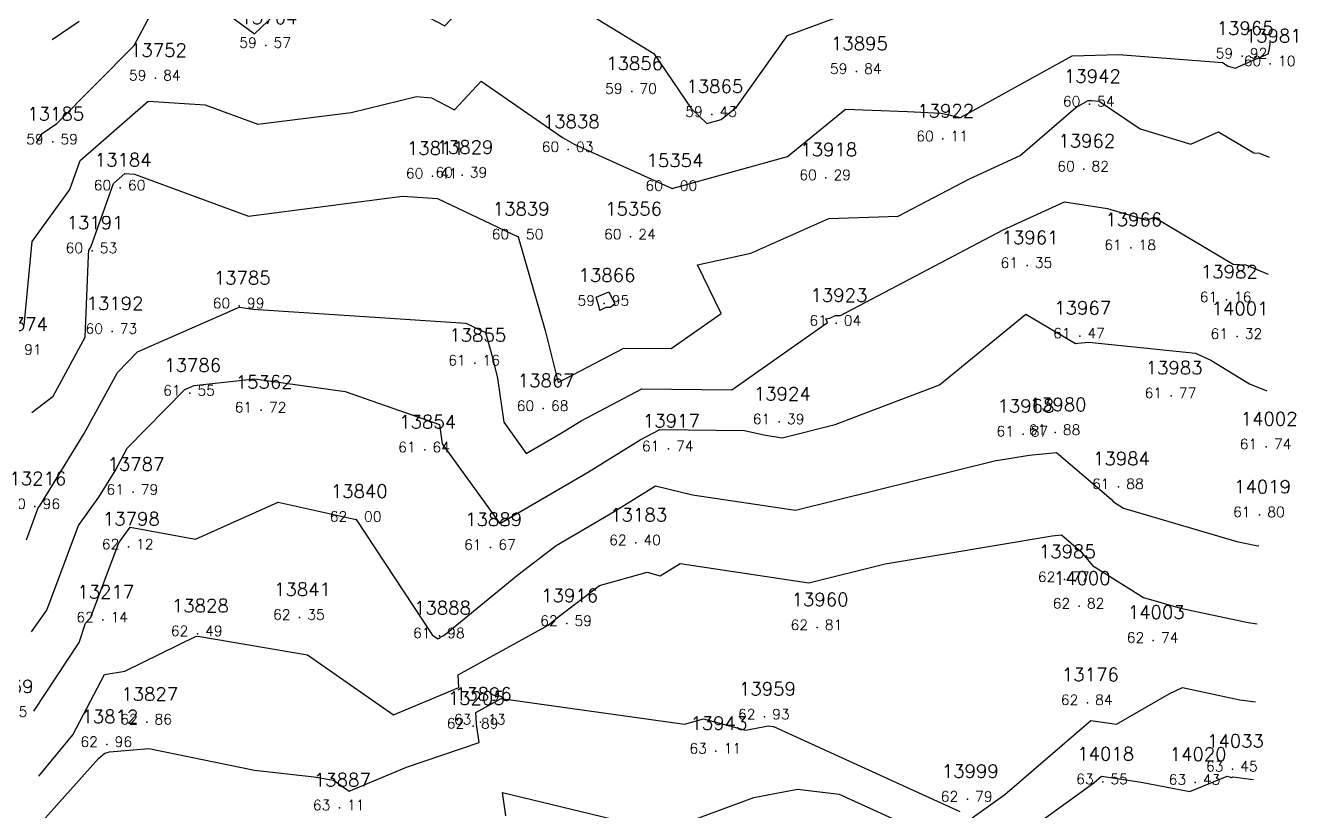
# Model space of a CAD drawing. Header units: millimetres. Extents: x 1412565 to 1412813, y 4931476 to 4931699.
# Drawn here: x 1412788.34 to 1412813.22, y 4931583.57 to 4931598.96 of the extents above; entities that cross this region are included whole.
import ezdxf
from ezdxf.enums import TextEntityAlignment as Align

# ---------------------------------------------------------------- set-up
doc = ezdxf.new("R2010")
doc.units = ezdxf.units.MM
for name, color, linetype in [('CIVIL', 50, 'Continuous'), ('CIVIL-DRAW', 80, 'Continuous'), ('CIVIL-NONAME', 130, 'Continuous'), ('CIVIL-TEXT', 240, 'Continuous'), ('CIVIL-Z', 50, 'Continuous'), ('Tcontours0', 7, 'Continuous'), ('Tcontours1', 7, 'Continuous'), ('Tcontours2', 7, 'Continuous')]:
    doc.layers.add(name, color=color, linetype=linetype)
doc.styles.add('CIVILCADMAIN', font='TXT.SHX')
doc.styles.get("Standard").update_dxf_attribs({"font": 'arial.ttf'})

# ---------------------------------------------------------------- blocks, each defined once
blk = doc.blocks.new('CIVIL-ZZ')
at = {"layer": 'CIVIL-DRAW'}
blk.add_point((0, 0), dxfattribs=at)
at = {"layer": 'CIVIL-NONAME'}
blk.add_attdef('NAME', text='', height=1.8, dxfattribs=at).set_placement((0, 2.1), align=Align.CENTER)
at = {"layer": 'CIVIL-TEXT', "flags": 8}
blk.add_attdef('TEXT', text='', height=2, dxfattribs=at).set_placement((0.2, -3.3), align=Align.CENTER)
at = {"layer": 'CIVIL-Z'}
blk.add_attdef('Z1', text='', height=1.6, dxfattribs=at).set_placement((-0.75, -0.225), align=Align.RIGHT)
blk.add_attdef('Z2', (0.75, -0.225), '', height=1.6, dxfattribs=at)

msp = doc.modelspace()

# ---------------------------------------------------------------- linework, layer by layer
at = {"layer": 'Tcontours0', "elevation": 60}
for points in [[(1412788.319, 4931593.089), (1412788.474, 4931594.728), (1412789.216, 4931595.751), (1412789.416, 4931596.315), (1412790.745, 4931597.477), (1412791.86, 4931597.405), (1412792.893, 4931597.026), (1412794.719, 4931597.26), (1412795.999, 4931597.572), (1412796.292, 4931597.544), (1412796.742, 4931597.31), (1412797.264, 4931597.868), (1412798.858, 4931596.768), (1412799.083, 4931596.634), (1412801, 4931595.77), (1412803.258, 4931596.398), (1412804.397, 4931597.32), (1412805.611, 4931597.278), (1412806.267, 4931597.243), (1412806.646, 4931597.162), (1412808.833, 4931598.37), (1412809.737, 4931598.393), (1412811.774, 4931598.239), (1412811.884, 4931598.164), (1412812.022, 4931598.122), (1412812.404, 4931598.293), (1412812.669, 4931598.406), (1412812.687, 4931598.469), (1412812.706, 4931598.594), (1412812.709, 4931598.632)], [(1412799.517, 4931593.638), (1412799.76, 4931593.744), (1412799.878, 4931593.502), (1412799.789, 4931593.439), (1412799.705, 4931593.44), (1412799.588, 4931593.379), (1412799.565, 4931593.472), (1412799.517, 4931593.638)]]:
    msp.add_lwpolyline(points, dxfattribs=at)
at = {"layer": 'Tcontours1'}
for points, elevation in [([(1412788.866, 4931598.684), (1412789.397, 4931599.047)], 59), ([(1412788.363, 4931588.889), (1412788.575, 4931589.465), (1412788.593, 4931589.513), (1412788.623, 4931589.553), (1412789.492, 4931590.971), (1412790.144, 4931592.168), (1412790.54, 4931592.572), (1412792.513, 4931593.439), (1412792.536, 4931593.442), (1412792.801, 4931593.404), (1412796.963, 4931593.131), (1412797.346, 4931592.949), (1412797.475, 4931592.505), (1412797.587, 4931592.053), (1412797.707, 4931591.19), (1412798.147, 4931590.581), (1412798.817, 4931590.971), (1412799.22, 4931591.222), (1412800.409, 4931591.848), (1412802.171, 4931591.828), (1412804.043, 4931593.144), (1412804.009, 4931593.215), (1412804.087, 4931593.232), (1412804.199, 4931593.282), (1412804.3, 4931593.285), (1412807.484, 4931594.96), (1412808.683, 4931595.508), (1412809.52, 4931595.38), (1412810.291, 4931595.146), (1412810.435, 4931595.21), (1412811.98, 4931594.287), (1412812.23, 4931594.271), (1412812.666, 4931594.094)], 61), ([(1412788.51, 4931585.535), (1412789.393, 4931586.881), (1412789.519, 4931587.26), (1412789.621, 4931587.362), (1412789.702, 4931587.583), (1412790.171, 4931588.832), (1412790.393, 4931589.139), (1412791.673, 4931588.901), (1412793.293, 4931589.626), (1412794.82, 4931589.29), (1412796.302, 4931587.029), (1412796.415, 4931586.95), (1412796.465, 4931586.971), (1412796.464, 4931586.981), (1412796.532, 4931587.018), (1412797.984, 4931588.206), (1412798.734, 4931588.781), (1412799.869, 4931589.442), (1412800.678, 4931589.945), (1412801.403, 4931589.769), (1412803.418, 4931589.469), (1412807.313, 4931590.436), (1412807.987, 4931590.548), (1412808.524, 4931590.602), (1412809.597, 4931589.685), (1412809.642, 4931589.631), (1412809.835, 4931589.51), (1412812.057, 4931588.857), (1412812.436, 4931588.776), (1412812.486, 4931588.77)], 62), ([(1412806.872, 4931583.442), (1412807.512, 4931583.904), (1412809.198, 4931585.351), (1412809.702, 4931585.277), (1412810.729, 4931585.872), (1412810.988, 4931585.997), (1412812.115, 4931585.758), (1412812.417, 4931585.72)], 63), ([(1412788.404, 4931583.075), (1412789.772, 4931584.609), (1412789.897, 4931584.714), (1412789.987, 4931584.735), (1412790.757, 4931584.801), (1412792.831, 4931584.379), (1412793.997, 4931584.245), (1412794.377, 4931584.18), (1412794.681, 4931583.968), (1412795.8, 4931584.44), (1412797.225, 4931584.923), (1412797.174, 4931585.277), (1412797.16, 4931585.511), (1412797.657, 4931585.785), (1412801.242, 4931585.279), (1412801.617, 4931585.382), (1412802.441, 4931585.159), (1412802.889, 4931585.247), (1412802.989, 4931585.235), (1412806.635, 4931583.567)], 63)]:
    msp.add_lwpolyline(points, dxfattribs=dict(at, elevation=elevation))
at = {"layer": 'Tcontours2'}
for points, elevation in [([(1412788.561, 4931596.663), (1412788.671, 4931596.844), (1412788.959, 4931597.041), (1412790.473, 4931598.572), (1412790.949, 4931599.473)], 59.5), ([(1412791.931, 4931599.466), (1412792.827, 4931598.8), (1412793.615, 4931599.555)], 59.5), ([(1412796.075, 4931599.2), (1412796.553, 4931598.951), (1412797.009, 4931599.438)], 59.5), ([(1412798.969, 4931599.436), (1412800.645, 4931598.413), (1412801.373, 4931597.337), (1412801.684, 4931597.042), (1412801.962, 4931597.119), (1412802.263, 4931597.363), (1412803.257, 4931598.767), (1412804.625, 4931599.269)], 59.5), ([(1412788.469, 4931591.383), (1412788.886, 4931591.7), (1412789.515, 4931592.855), (1412789.578, 4931594.454), (1412789.583, 4931594.56), (1412789.625, 4931594.618), (1412790.069, 4931595.869), (1412790.291, 4931596.063), (1412790.477, 4931596.051), (1412792.709, 4931595.23), (1412795.723, 4931595.616), (1412796.41, 4931595.571), (1412797.99, 4931594.82), (1412798.52, 4931592.988), (1412798.773, 4931591.968), (1412800.057, 4931592.644), (1412800.98, 4931592.634), (1412801.961, 4931593.323), (1412801.496, 4931594.271), (1412802.543, 4931594.501), (1412804.066, 4931595.182), (1412805.424, 4931595.226), (1412806.819, 4931595.96), (1412807.816, 4931596.416), (1412808.903, 4931597.357), (1412809.145, 4931597.49), (1412809.212, 4931597.492), (1412809.363, 4931597.481), (1412810.162, 4931596.936), (1412811.157, 4931596.634), (1412811.699, 4931596.877), (1412812.385, 4931596.467), (1412812.497, 4931596.459), (1412812.69, 4931596.381)], 60.5), ([(1412788.465, 4931587.087), (1412788.766, 4931587.513), (1412789.139, 4931588.524), (1412789.382, 4931589.172), (1412789.779, 4931589.722), (1412790.098, 4931590.243), (1412790.338, 4931590.682), (1412791.467, 4931591.834), (1412791.647, 4931591.913), (1412792.83, 4931592.045), (1412794.602, 4931591.791), (1412796.446, 4931591.146), (1412796.498, 4931590.768), (1412797.627, 4931589.207), (1412799.343, 4931590.206), (1412800.375, 4931590.849), (1412800.761, 4931591.052), (1412802.418, 4931591.033), (1412802.794, 4931590.942), (1412803.157, 4931590.888), (1412804.193, 4931591.145), (1412806.238, 4931591.927), (1412807.927, 4931593.308), (1412808.897, 4931592.736), (1412808.945, 4931592.742), (1412809.159, 4931592.763), (1412811.248, 4931592.542), (1412811.544, 4931592.406), (1412812.304, 4931591.944), (1412812.642, 4931591.808)], 61.5), ([(1412788.605, 4931584.258), (1412789.271, 4931585.072), (1412789.895, 4931586.249), (1412790.29, 4931586.32), (1412791.683, 4931587.003), (1412791.755, 4931586.995), (1412793.864, 4931586.634), (1412795.548, 4931585.459), (1412796.827, 4931585.999), (1412796.812, 4931586.246), (1412798.573, 4931587.215), (1412798.794, 4931587.396), (1412799.579, 4931587.998), (1412800.511, 4931588.255), (1412800.765, 4931588.187), (1412801.156, 4931588.425), (1412803.678, 4931588.05), (1412805.169, 4931588.42), (1412808.437, 4931588.965), (1412808.625, 4931588.984), (1412809.002, 4931588.662), (1412809.232, 4931588.387), (1412810.23, 4931587.76), (1412810.951, 4931587.548), (1412812.275, 4931587.267), (1412812.452, 4931587.245)], 62.5), ([(1412807.09, 4931582.565), (1412809.256, 4931584.128), (1412809.409, 4931584.259), (1412810.184, 4931584.146), (1412811.135, 4931583.962), (1412811.867, 4931584.261), (1412811.949, 4931584.235), (1412811.971, 4931584.247), (1412812.382, 4931584.196)], 63.5), ([(1412800.977, 4931583.246), (1412802.599, 4931583.842), (1412803.457, 4931584.008), (1412804.271, 4931583.911), (1412806.289, 4931582.988)], 63.5), ([(1412797.747, 4931583.484), (1412797.681, 4931583.942), (1412800.005, 4931583.383)], 63.5)]:
    msp.add_lwpolyline(points, dxfattribs=dict(at, elevation=elevation))

# ---------------------------------------------------------------- block references
at = {"layer": 'CIVIL'}
ref = msp.add_blockref('CIVIL-ZZ', (1412793.05, 4931598.57, 59.57), dxfattribs=dict(at, xscale=0.2, yscale=0.2))
ref.add_attrib('Z2', '57', (1412793.2, 4931598.525), dxfattribs={"layer": 'CIVIL-Z', "height": 0.2, "style": 'CIVILCADMAIN'})
ref.add_attrib('Z1', '59', (1412792.53, 4931598.525), dxfattribs={"layer": 'CIVIL-Z', "height": 0.2, "style": 'CIVILCADMAIN'})
ref.add_attrib('NAME', '13764', (1412792.55, 4931598.99), dxfattribs={"layer": 'CIVIL-NONAME', "height": 0.26, "style": 'CIVILCADMAIN'})
ref = msp.add_blockref('CIVIL-ZZ', (1412812.16, 4931598.36, 59.92), dxfattribs=dict(at, xscale=0.2, yscale=0.2))
ref.add_attrib('Z2', '92', (1412812.31, 4931598.315), dxfattribs={"layer": 'CIVIL-Z', "height": 0.2, "style": 'CIVILCADMAIN'})
ref.add_attrib('Z1', '59', (1412811.64, 4931598.315), dxfattribs={"layer": 'CIVIL-Z', "height": 0.2, "style": 'CIVILCADMAIN'})
ref.add_attrib('NAME', '13965', (1412811.66, 4931598.78), dxfattribs={"layer": 'CIVIL-NONAME', "height": 0.26, "style": 'CIVILCADMAIN'})
ref = msp.add_blockref('CIVIL-ZZ', (1412812.71, 4931598.21, 60.1), dxfattribs=dict(at, xscale=0.2, yscale=0.2))
ref.add_attrib('Z2', '10', (1412812.86, 4931598.165), dxfattribs={"layer": 'CIVIL-Z', "height": 0.2, "style": 'CIVILCADMAIN'})
ref.add_attrib('Z1', '60', (1412812.19, 4931598.165), dxfattribs={"layer": 'CIVIL-Z', "height": 0.2, "style": 'CIVILCADMAIN'})
ref.add_attrib('NAME', '13981', (1412812.21, 4931598.63), dxfattribs={"layer": 'CIVIL-NONAME', "height": 0.26, "style": 'CIVILCADMAIN'})
ref = msp.add_blockref('CIVIL-ZZ', (1412804.61, 4931598.06, 59.84), dxfattribs=dict(at, xscale=0.2, yscale=0.2))
ref.add_attrib('Z2', '84', (1412804.76, 4931598.015), dxfattribs={"layer": 'CIVIL-Z', "height": 0.2, "style": 'CIVILCADMAIN'})
ref.add_attrib('Z1', '59', (1412804.09, 4931598.015), dxfattribs={"layer": 'CIVIL-Z', "height": 0.2, "style": 'CIVILCADMAIN'})
ref.add_attrib('NAME', '13895', (1412804.11, 4931598.48), dxfattribs={"layer": 'CIVIL-NONAME', "height": 0.26, "style": 'CIVILCADMAIN'})
ref = msp.add_blockref('CIVIL-ZZ', (1412790.89, 4931597.93, 59.84), dxfattribs=dict(at, xscale=0.2, yscale=0.2))
ref.add_attrib('Z2', '84', (1412791.04, 4931597.885), dxfattribs={"layer": 'CIVIL-Z', "height": 0.2, "style": 'CIVILCADMAIN'})
ref.add_attrib('Z1', '59', (1412790.37, 4931597.885), dxfattribs={"layer": 'CIVIL-Z', "height": 0.2, "style": 'CIVILCADMAIN'})
ref.add_attrib('NAME', '13752', (1412790.39, 4931598.35), dxfattribs={"layer": 'CIVIL-NONAME', "height": 0.26, "style": 'CIVILCADMAIN'})
ref = msp.add_blockref('CIVIL-ZZ', (1412800.21, 4931597.67, 59.7), dxfattribs=dict(at, xscale=0.2, yscale=0.2))
ref.add_attrib('Z2', '70', (1412800.36, 4931597.625), dxfattribs={"layer": 'CIVIL-Z', "height": 0.2, "style": 'CIVILCADMAIN'})
ref.add_attrib('Z1', '59', (1412799.69, 4931597.625), dxfattribs={"layer": 'CIVIL-Z', "height": 0.2, "style": 'CIVILCADMAIN'})
ref.add_attrib('NAME', '13856', (1412799.71, 4931598.09), dxfattribs={"layer": 'CIVIL-NONAME', "height": 0.26, "style": 'CIVILCADMAIN'})
ref = msp.add_blockref('CIVIL-ZZ', (1412801.78, 4931597.22, 59.43), dxfattribs=dict(at, xscale=0.2, yscale=0.2))
ref.add_attrib('Z2', '43', (1412801.93, 4931597.175), dxfattribs={"layer": 'CIVIL-Z', "height": 0.2, "style": 'CIVILCADMAIN'})
ref.add_attrib('Z1', '59', (1412801.26, 4931597.175), dxfattribs={"layer": 'CIVIL-Z', "height": 0.2, "style": 'CIVILCADMAIN'})
ref.add_attrib('NAME', '13865', (1412801.28, 4931597.64), dxfattribs={"layer": 'CIVIL-NONAME', "height": 0.26, "style": 'CIVILCADMAIN'})
ref = msp.add_blockref('CIVIL-ZZ', (1412809.17, 4931597.42, 60.54), dxfattribs=dict(at, xscale=0.2, yscale=0.2))
ref.add_attrib('Z2', '54', (1412809.32, 4931597.375), dxfattribs={"layer": 'CIVIL-Z', "height": 0.2, "style": 'CIVILCADMAIN'})
ref.add_attrib('Z1', '60', (1412808.65, 4931597.375), dxfattribs={"layer": 'CIVIL-Z', "height": 0.2, "style": 'CIVILCADMAIN'})
ref.add_attrib('NAME', '13942', (1412808.67, 4931597.84), dxfattribs={"layer": 'CIVIL-NONAME', "height": 0.26, "style": 'CIVILCADMAIN'})
ref = msp.add_blockref('CIVIL-ZZ', (1412806.3, 4931596.74, 60.11), dxfattribs=dict(at, xscale=0.2, yscale=0.2))
ref.add_attrib('Z2', '11', (1412806.45, 4931596.695), dxfattribs={"layer": 'CIVIL-Z', "height": 0.2, "style": 'CIVILCADMAIN'})
ref.add_attrib('Z1', '60', (1412805.78, 4931596.695), dxfattribs={"layer": 'CIVIL-Z', "height": 0.2, "style": 'CIVILCADMAIN'})
ref.add_attrib('NAME', '13922', (1412805.8, 4931597.16), dxfattribs={"layer": 'CIVIL-NONAME', "height": 0.26, "style": 'CIVILCADMAIN'})
ref = msp.add_blockref('CIVIL-ZZ', (1412788.88, 4931596.68, 59.59), dxfattribs=dict(at, xscale=0.2, yscale=0.2))
ref.add_attrib('Z2', '59', (1412789.03, 4931596.635), dxfattribs={"layer": 'CIVIL-Z', "height": 0.2, "style": 'CIVILCADMAIN'})
ref.add_attrib('Z1', '59', (1412788.36, 4931596.635), dxfattribs={"layer": 'CIVIL-Z', "height": 0.2, "style": 'CIVILCADMAIN'})
ref.add_attrib('NAME', '13185', (1412788.38, 4931597.1), dxfattribs={"layer": 'CIVIL-NONAME', "height": 0.26, "style": 'CIVILCADMAIN'})
ref = msp.add_blockref('CIVIL-ZZ', (1412798.97, 4931596.53, 60.03), dxfattribs=dict(at, xscale=0.2, yscale=0.2))
ref.add_attrib('Z2', '03', (1412799.12, 4931596.485), dxfattribs={"layer": 'CIVIL-Z', "height": 0.2, "style": 'CIVILCADMAIN'})
ref.add_attrib('Z1', '60', (1412798.45, 4931596.485), dxfattribs={"layer": 'CIVIL-Z', "height": 0.2, "style": 'CIVILCADMAIN'})
ref.add_attrib('NAME', '13838', (1412798.47, 4931596.95), dxfattribs={"layer": 'CIVIL-NONAME', "height": 0.26, "style": 'CIVILCADMAIN'})
ref = msp.add_blockref('CIVIL-ZZ', (1412796.31, 4931596.01, 60.41), dxfattribs=dict(at, xscale=0.2, yscale=0.2))
ref.add_attrib('Z2', '41', (1412796.46, 4931595.965), dxfattribs={"layer": 'CIVIL-Z', "height": 0.2, "style": 'CIVILCADMAIN'})
ref.add_attrib('Z1', '60', (1412795.79, 4931595.965), dxfattribs={"layer": 'CIVIL-Z', "height": 0.2, "style": 'CIVILCADMAIN'})
ref.add_attrib('NAME', '13811', (1412795.81, 4931596.43), dxfattribs={"layer": 'CIVIL-NONAME', "height": 0.26, "style": 'CIVILCADMAIN'})
ref = msp.add_blockref('CIVIL-ZZ', (1412796.89, 4931596.03, 60.39), dxfattribs=dict(at, xscale=0.2, yscale=0.2))
ref.add_attrib('Z2', '39', (1412797.04, 4931595.985), dxfattribs={"layer": 'CIVIL-Z', "height": 0.2, "style": 'CIVILCADMAIN'})
ref.add_attrib('Z1', '60', (1412796.37, 4931595.985), dxfattribs={"layer": 'CIVIL-Z', "height": 0.2, "style": 'CIVILCADMAIN'})
ref.add_attrib('NAME', '13829', (1412796.39, 4931596.45), dxfattribs={"layer": 'CIVIL-NONAME', "height": 0.26, "style": 'CIVILCADMAIN'})
ref = msp.add_blockref('CIVIL-ZZ', (1412804.01, 4931595.98, 60.29), dxfattribs=dict(at, xscale=0.2, yscale=0.2))
ref.add_attrib('Z2', '29', (1412804.16, 4931595.935), dxfattribs={"layer": 'CIVIL-Z', "height": 0.2, "style": 'CIVILCADMAIN'})
ref.add_attrib('Z1', '60', (1412803.49, 4931595.935), dxfattribs={"layer": 'CIVIL-Z', "height": 0.2, "style": 'CIVILCADMAIN'})
ref.add_attrib('NAME', '13918', (1412803.51, 4931596.4), dxfattribs={"layer": 'CIVIL-NONAME', "height": 0.26, "style": 'CIVILCADMAIN'})
ref = msp.add_blockref('CIVIL-ZZ', (1412809.06, 4931596.15, 60.82), dxfattribs=dict(at, xscale=0.2, yscale=0.2))
ref.add_attrib('Z2', '82', (1412809.21, 4931596.105), dxfattribs={"layer": 'CIVIL-Z', "height": 0.2, "style": 'CIVILCADMAIN'})
ref.add_attrib('Z1', '60', (1412808.54, 4931596.105), dxfattribs={"layer": 'CIVIL-Z', "height": 0.2, "style": 'CIVILCADMAIN'})
ref.add_attrib('NAME', '13962', (1412808.56, 4931596.57), dxfattribs={"layer": 'CIVIL-NONAME', "height": 0.26, "style": 'CIVILCADMAIN'})
ref = msp.add_blockref('CIVIL-ZZ', (1412790.2, 4931595.78, 60.6), dxfattribs=dict(at, xscale=0.2, yscale=0.2))
ref.add_attrib('Z2', '60', (1412790.35, 4931595.735), dxfattribs={"layer": 'CIVIL-Z', "height": 0.2, "style": 'CIVILCADMAIN'})
ref.add_attrib('Z1', '60', (1412789.68, 4931595.735), dxfattribs={"layer": 'CIVIL-Z', "height": 0.2, "style": 'CIVILCADMAIN'})
ref.add_attrib('NAME', '13184', (1412789.7, 4931596.2), dxfattribs={"layer": 'CIVIL-NONAME', "height": 0.26, "style": 'CIVILCADMAIN'})
ref = msp.add_blockref('CIVIL-ZZ', (1412801, 4931595.77, 60), dxfattribs=dict(at, xscale=0.2, yscale=0.2))
ref.add_attrib('Z2', '00', (1412801.15, 4931595.725), dxfattribs={"layer": 'CIVIL-Z', "height": 0.2, "style": 'CIVILCADMAIN'})
ref.add_attrib('Z1', '60', (1412800.48, 4931595.725), dxfattribs={"layer": 'CIVIL-Z', "height": 0.2, "style": 'CIVILCADMAIN'})
ref.add_attrib('NAME', '15354', (1412800.5, 4931596.19), dxfattribs={"layer": 'CIVIL-NONAME', "height": 0.26, "style": 'CIVILCADMAIN'})
ref = msp.add_blockref('CIVIL-ZZ', (1412797.99, 4931594.82, 60.5), dxfattribs=dict(at, xscale=0.2, yscale=0.2))
ref.add_attrib('Z2', '50', (1412798.14, 4931594.775), dxfattribs={"layer": 'CIVIL-Z', "height": 0.2, "style": 'CIVILCADMAIN'})
ref.add_attrib('Z1', '60', (1412797.47, 4931594.775), dxfattribs={"layer": 'CIVIL-Z', "height": 0.2, "style": 'CIVILCADMAIN'})
ref.add_attrib('NAME', '13839', (1412797.49, 4931595.24), dxfattribs={"layer": 'CIVIL-NONAME', "height": 0.26, "style": 'CIVILCADMAIN'})
ref = msp.add_blockref('CIVIL-ZZ', (1412800.19, 4931594.82, 60.24), dxfattribs=dict(at, xscale=0.2, yscale=0.2))
ref.add_attrib('Z2', '24', (1412800.34, 4931594.775), dxfattribs={"layer": 'CIVIL-Z', "height": 0.2, "style": 'CIVILCADMAIN'})
ref.add_attrib('Z1', '60', (1412799.67, 4931594.775), dxfattribs={"layer": 'CIVIL-Z', "height": 0.2, "style": 'CIVILCADMAIN'})
ref.add_attrib('NAME', '15356', (1412799.69, 4931595.24), dxfattribs={"layer": 'CIVIL-NONAME', "height": 0.26, "style": 'CIVILCADMAIN'})
ref = msp.add_blockref('CIVIL-ZZ', (1412789.65, 4931594.55, 60.53), dxfattribs=dict(at, xscale=0.2, yscale=0.2))
ref.add_attrib('Z2', '53', (1412789.8, 4931594.505), dxfattribs={"layer": 'CIVIL-Z', "height": 0.2, "style": 'CIVILCADMAIN'})
ref.add_attrib('Z1', '60', (1412789.13, 4931594.505), dxfattribs={"layer": 'CIVIL-Z', "height": 0.2, "style": 'CIVILCADMAIN'})
ref.add_attrib('NAME', '13191', (1412789.15, 4931594.97), dxfattribs={"layer": 'CIVIL-NONAME', "height": 0.26, "style": 'CIVILCADMAIN'})
ref = msp.add_blockref('CIVIL-ZZ', (1412809.98, 4931594.61, 61.18), dxfattribs=dict(at, xscale=0.2, yscale=0.2))
ref.add_attrib('Z2', '18', (1412810.13, 4931594.565), dxfattribs={"layer": 'CIVIL-Z', "height": 0.2, "style": 'CIVILCADMAIN'})
ref.add_attrib('Z1', '61', (1412809.46, 4931594.565), dxfattribs={"layer": 'CIVIL-Z', "height": 0.2, "style": 'CIVILCADMAIN'})
ref.add_attrib('NAME', '13966', (1412809.48, 4931595.03), dxfattribs={"layer": 'CIVIL-NONAME', "height": 0.26, "style": 'CIVILCADMAIN'})
ref = msp.add_blockref('CIVIL-ZZ', (1412807.95, 4931594.26, 61.35), dxfattribs=dict(at, xscale=0.2, yscale=0.2))
ref.add_attrib('Z2', '35', (1412808.1, 4931594.215), dxfattribs={"layer": 'CIVIL-Z', "height": 0.2, "style": 'CIVILCADMAIN'})
ref.add_attrib('Z1', '61', (1412807.43, 4931594.215), dxfattribs={"layer": 'CIVIL-Z', "height": 0.2, "style": 'CIVILCADMAIN'})
ref.add_attrib('NAME', '13961', (1412807.45, 4931594.68), dxfattribs={"layer": 'CIVIL-NONAME', "height": 0.26, "style": 'CIVILCADMAIN'})
ref = msp.add_blockref('CIVIL-ZZ', (1412799.67, 4931593.52, 59.95), dxfattribs=dict(at, xscale=0.2, yscale=0.2))
ref.add_attrib('Z2', '95', (1412799.82, 4931593.475), dxfattribs={"layer": 'CIVIL-Z', "height": 0.2, "style": 'CIVILCADMAIN'})
ref.add_attrib('Z1', '59', (1412799.15, 4931593.475), dxfattribs={"layer": 'CIVIL-Z', "height": 0.2, "style": 'CIVILCADMAIN'})
ref.add_attrib('NAME', '13866', (1412799.17, 4931593.94), dxfattribs={"layer": 'CIVIL-NONAME', "height": 0.26, "style": 'CIVILCADMAIN'})
ref = msp.add_blockref('CIVIL-ZZ', (1412811.85, 4931593.59, 61.16), dxfattribs=dict(at, xscale=0.2, yscale=0.2))
ref.add_attrib('Z2', '16', (1412812, 4931593.545), dxfattribs={"layer": 'CIVIL-Z', "height": 0.2, "style": 'CIVILCADMAIN'})
ref.add_attrib('Z1', '61', (1412811.33, 4931593.545), dxfattribs={"layer": 'CIVIL-Z', "height": 0.2, "style": 'CIVILCADMAIN'})
ref.add_attrib('NAME', '13982', (1412811.35, 4931594.01), dxfattribs={"layer": 'CIVIL-NONAME', "height": 0.26, "style": 'CIVILCADMAIN'})
ref = msp.add_blockref('CIVIL-ZZ', (1412792.53, 4931593.47, 60.99), dxfattribs=dict(at, xscale=0.2, yscale=0.2))
ref.add_attrib('Z2', '99', (1412792.68, 4931593.425), dxfattribs={"layer": 'CIVIL-Z', "height": 0.2, "style": 'CIVILCADMAIN'})
ref.add_attrib('Z1', '60', (1412792.01, 4931593.425), dxfattribs={"layer": 'CIVIL-Z', "height": 0.2, "style": 'CIVILCADMAIN'})
ref.add_attrib('NAME', '13785', (1412792.03, 4931593.89), dxfattribs={"layer": 'CIVIL-NONAME', "height": 0.26, "style": 'CIVILCADMAIN'})
ref = msp.add_blockref('CIVIL-ZZ', (1412804.21, 4931593.13, 61.04), dxfattribs=dict(at, xscale=0.2, yscale=0.2))
ref.add_attrib('Z2', '04', (1412804.36, 4931593.085), dxfattribs={"layer": 'CIVIL-Z', "height": 0.2, "style": 'CIVILCADMAIN'})
ref.add_attrib('Z1', '61', (1412803.69, 4931593.085), dxfattribs={"layer": 'CIVIL-Z', "height": 0.2, "style": 'CIVILCADMAIN'})
ref.add_attrib('NAME', '13923', (1412803.71, 4931593.55), dxfattribs={"layer": 'CIVIL-NONAME', "height": 0.26, "style": 'CIVILCADMAIN'})
ref = msp.add_blockref('CIVIL-ZZ', (1412790.04, 4931592.97, 60.73), dxfattribs=dict(at, xscale=0.2, yscale=0.2))
ref.add_attrib('Z2', '73', (1412790.19, 4931592.925), dxfattribs={"layer": 'CIVIL-Z', "height": 0.2, "style": 'CIVILCADMAIN'})
ref.add_attrib('Z1', '60', (1412789.52, 4931592.925), dxfattribs={"layer": 'CIVIL-Z', "height": 0.2, "style": 'CIVILCADMAIN'})
ref.add_attrib('NAME', '13192', (1412789.54, 4931593.39), dxfattribs={"layer": 'CIVIL-NONAME', "height": 0.26, "style": 'CIVILCADMAIN'})
ref = msp.add_blockref('CIVIL-ZZ', (1412808.98, 4931592.88, 61.47), dxfattribs=dict(at, xscale=0.2, yscale=0.2))
ref.add_attrib('Z2', '47', (1412809.13, 4931592.835), dxfattribs={"layer": 'CIVIL-Z', "height": 0.2, "style": 'CIVILCADMAIN'})
ref.add_attrib('Z1', '61', (1412808.46, 4931592.835), dxfattribs={"layer": 'CIVIL-Z', "height": 0.2, "style": 'CIVILCADMAIN'})
ref.add_attrib('NAME', '13967', (1412808.48, 4931593.3), dxfattribs={"layer": 'CIVIL-NONAME', "height": 0.26, "style": 'CIVILCADMAIN'})
ref = msp.add_blockref('CIVIL-ZZ', (1412812.06, 4931592.87, 61.32), dxfattribs=dict(at, xscale=0.2, yscale=0.2))
ref.add_attrib('Z2', '32', (1412812.21, 4931592.825), dxfattribs={"layer": 'CIVIL-Z', "height": 0.2, "style": 'CIVILCADMAIN'})
ref.add_attrib('Z1', '61', (1412811.54, 4931592.825), dxfattribs={"layer": 'CIVIL-Z', "height": 0.2, "style": 'CIVILCADMAIN'})
ref.add_attrib('NAME', '14001', (1412811.56, 4931593.29), dxfattribs={"layer": 'CIVIL-NONAME', "height": 0.26, "style": 'CIVILCADMAIN'})
ref = msp.add_blockref('CIVIL-ZZ', (1412788.17, 4931592.56, 59.91), dxfattribs=dict(at, xscale=0.2, yscale=0.2))
ref.add_attrib('Z2', '91', (1412788.32, 4931592.515), dxfattribs={"layer": 'CIVIL-Z', "height": 0.2, "style": 'CIVILCADMAIN'})
ref.add_attrib('Z1', '59', (1412787.65, 4931592.515), dxfattribs={"layer": 'CIVIL-Z', "height": 0.2, "style": 'CIVILCADMAIN'})
ref.add_attrib('NAME', '15374', (1412787.67, 4931592.98), dxfattribs={"layer": 'CIVIL-NONAME', "height": 0.26, "style": 'CIVILCADMAIN'})
ref = msp.add_blockref('CIVIL-ZZ', (1412797.14, 4931592.35, 61.16), dxfattribs=dict(at, xscale=0.2, yscale=0.2))
ref.add_attrib('Z2', '16', (1412797.29, 4931592.305), dxfattribs={"layer": 'CIVIL-Z', "height": 0.2, "style": 'CIVILCADMAIN'})
ref.add_attrib('Z1', '61', (1412796.62, 4931592.305), dxfattribs={"layer": 'CIVIL-Z', "height": 0.2, "style": 'CIVILCADMAIN'})
ref.add_attrib('NAME', '13855', (1412796.64, 4931592.77), dxfattribs={"layer": 'CIVIL-NONAME', "height": 0.26, "style": 'CIVILCADMAIN'})
ref = msp.add_blockref('CIVIL-ZZ', (1412791.56, 4931591.76, 61.55), dxfattribs=dict(at, xscale=0.2, yscale=0.2))
ref.add_attrib('Z2', '55', (1412791.71, 4931591.715), dxfattribs={"layer": 'CIVIL-Z', "height": 0.2, "style": 'CIVILCADMAIN'})
ref.add_attrib('Z1', '61', (1412791.04, 4931591.715), dxfattribs={"layer": 'CIVIL-Z', "height": 0.2, "style": 'CIVILCADMAIN'})
ref.add_attrib('NAME', '13786', (1412791.06, 4931592.18), dxfattribs={"layer": 'CIVIL-NONAME', "height": 0.26, "style": 'CIVILCADMAIN'})
ref = msp.add_blockref('CIVIL-ZZ', (1412810.77, 4931591.71, 61.77), dxfattribs=dict(at, xscale=0.2, yscale=0.2))
ref.add_attrib('Z2', '77', (1412810.92, 4931591.665), dxfattribs={"layer": 'CIVIL-Z', "height": 0.2, "style": 'CIVILCADMAIN'})
ref.add_attrib('Z1', '61', (1412810.25, 4931591.665), dxfattribs={"layer": 'CIVIL-Z', "height": 0.2, "style": 'CIVILCADMAIN'})
ref.add_attrib('NAME', '13983', (1412810.27, 4931592.13), dxfattribs={"layer": 'CIVIL-NONAME', "height": 0.26, "style": 'CIVILCADMAIN'})
ref = msp.add_blockref('CIVIL-ZZ', (1412792.96, 4931591.43, 61.72), dxfattribs=dict(at, xscale=0.2, yscale=0.2))
ref.add_attrib('Z2', '72', (1412793.11, 4931591.385), dxfattribs={"layer": 'CIVIL-Z', "height": 0.2, "style": 'CIVILCADMAIN'})
ref.add_attrib('Z1', '61', (1412792.44, 4931591.385), dxfattribs={"layer": 'CIVIL-Z', "height": 0.2, "style": 'CIVILCADMAIN'})
ref.add_attrib('NAME', '15362', (1412792.46, 4931591.85), dxfattribs={"layer": 'CIVIL-NONAME', "height": 0.26, "style": 'CIVILCADMAIN'})
ref = msp.add_blockref('CIVIL-ZZ', (1412798.48, 4931591.46, 60.68), dxfattribs=dict(at, xscale=0.2, yscale=0.2))
ref.add_attrib('Z2', '68', (1412798.63, 4931591.415), dxfattribs={"layer": 'CIVIL-Z', "height": 0.2, "style": 'CIVILCADMAIN'})
ref.add_attrib('Z1', '60', (1412797.96, 4931591.415), dxfattribs={"layer": 'CIVIL-Z', "height": 0.2, "style": 'CIVILCADMAIN'})
ref.add_attrib('NAME', '13867', (1412797.98, 4931591.88), dxfattribs={"layer": 'CIVIL-NONAME', "height": 0.26, "style": 'CIVILCADMAIN'})
ref = msp.add_blockref('CIVIL-ZZ', (1412803.1, 4931591.2, 61.39), dxfattribs=dict(at, xscale=0.2, yscale=0.2))
ref.add_attrib('Z2', '39', (1412803.25, 4931591.155), dxfattribs={"layer": 'CIVIL-Z', "height": 0.2, "style": 'CIVILCADMAIN'})
ref.add_attrib('Z1', '61', (1412802.58, 4931591.155), dxfattribs={"layer": 'CIVIL-Z', "height": 0.2, "style": 'CIVILCADMAIN'})
ref.add_attrib('NAME', '13924', (1412802.6, 4931591.62), dxfattribs={"layer": 'CIVIL-NONAME', "height": 0.26, "style": 'CIVILCADMAIN'})
ref = msp.add_blockref('CIVIL-ZZ', (1412808.5, 4931590.99, 61.88), dxfattribs=dict(at, xscale=0.2, yscale=0.2))
ref.add_attrib('Z2', '88', (1412808.65, 4931590.945), dxfattribs={"layer": 'CIVIL-Z', "height": 0.2, "style": 'CIVILCADMAIN'})
ref.add_attrib('Z1', '61', (1412807.98, 4931590.945), dxfattribs={"layer": 'CIVIL-Z', "height": 0.2, "style": 'CIVILCADMAIN'})
ref.add_attrib('NAME', '13980', (1412808, 4931591.41), dxfattribs={"layer": 'CIVIL-NONAME', "height": 0.26, "style": 'CIVILCADMAIN'})
ref = msp.add_blockref('CIVIL-ZZ', (1412807.87, 4931590.96, 61.87), dxfattribs=dict(at, xscale=0.2, yscale=0.2))
ref.add_attrib('Z2', '87', (1412808.02, 4931590.915), dxfattribs={"layer": 'CIVIL-Z', "height": 0.2, "style": 'CIVILCADMAIN'})
ref.add_attrib('Z1', '61', (1412807.35, 4931590.915), dxfattribs={"layer": 'CIVIL-Z', "height": 0.2, "style": 'CIVILCADMAIN'})
ref.add_attrib('NAME', '13968', (1412807.37, 4931591.38), dxfattribs={"layer": 'CIVIL-NONAME', "height": 0.26, "style": 'CIVILCADMAIN'})
ref = msp.add_blockref('CIVIL-ZZ', (1412796.16, 4931590.65, 61.64), dxfattribs=dict(at, xscale=0.2, yscale=0.2))
ref.add_attrib('Z2', '64', (1412796.31, 4931590.605), dxfattribs={"layer": 'CIVIL-Z', "height": 0.2, "style": 'CIVILCADMAIN'})
ref.add_attrib('Z1', '61', (1412795.64, 4931590.605), dxfattribs={"layer": 'CIVIL-Z', "height": 0.2, "style": 'CIVILCADMAIN'})
ref.add_attrib('NAME', '13854', (1412795.66, 4931591.07), dxfattribs={"layer": 'CIVIL-NONAME', "height": 0.26, "style": 'CIVILCADMAIN'})
ref = msp.add_blockref('CIVIL-ZZ', (1412800.93, 4931590.67, 61.74), dxfattribs=dict(at, xscale=0.2, yscale=0.2))
ref.add_attrib('Z2', '74', (1412801.08, 4931590.625), dxfattribs={"layer": 'CIVIL-Z', "height": 0.2, "style": 'CIVILCADMAIN'})
ref.add_attrib('Z1', '61', (1412800.41, 4931590.625), dxfattribs={"layer": 'CIVIL-Z', "height": 0.2, "style": 'CIVILCADMAIN'})
ref.add_attrib('NAME', '13917', (1412800.43, 4931591.09), dxfattribs={"layer": 'CIVIL-NONAME', "height": 0.26, "style": 'CIVILCADMAIN'})
ref = msp.add_blockref('CIVIL-ZZ', (1412812.63, 4931590.71, 61.74), dxfattribs=dict(at, xscale=0.2, yscale=0.2))
ref.add_attrib('Z2', '74', (1412812.78, 4931590.665), dxfattribs={"layer": 'CIVIL-Z', "height": 0.2, "style": 'CIVILCADMAIN'})
ref.add_attrib('Z1', '61', (1412812.11, 4931590.665), dxfattribs={"layer": 'CIVIL-Z', "height": 0.2, "style": 'CIVILCADMAIN'})
ref.add_attrib('NAME', '14002', (1412812.13, 4931591.13), dxfattribs={"layer": 'CIVIL-NONAME', "height": 0.26, "style": 'CIVILCADMAIN'})
ref = msp.add_blockref('CIVIL-ZZ', (1412790.45, 4931589.82, 61.79), dxfattribs=dict(at, xscale=0.2, yscale=0.2))
ref.add_attrib('Z2', '79', (1412790.6, 4931589.775), dxfattribs={"layer": 'CIVIL-Z', "height": 0.2, "style": 'CIVILCADMAIN'})
ref.add_attrib('Z1', '61', (1412789.93, 4931589.775), dxfattribs={"layer": 'CIVIL-Z', "height": 0.2, "style": 'CIVILCADMAIN'})
ref.add_attrib('NAME', '13787', (1412789.95, 4931590.24), dxfattribs={"layer": 'CIVIL-NONAME', "height": 0.26, "style": 'CIVILCADMAIN'})
ref = msp.add_blockref('CIVIL-ZZ', (1412809.74, 4931589.93, 61.88), dxfattribs=dict(at, xscale=0.2, yscale=0.2))
ref.add_attrib('Z2', '88', (1412809.89, 4931589.885), dxfattribs={"layer": 'CIVIL-Z', "height": 0.2, "style": 'CIVILCADMAIN'})
ref.add_attrib('Z1', '61', (1412809.22, 4931589.885), dxfattribs={"layer": 'CIVIL-Z', "height": 0.2, "style": 'CIVILCADMAIN'})
ref.add_attrib('NAME', '13984', (1412809.24, 4931590.35), dxfattribs={"layer": 'CIVIL-NONAME', "height": 0.26, "style": 'CIVILCADMAIN'})
ref = msp.add_blockref('CIVIL-ZZ', (1412788.53, 4931589.54, 60.96), dxfattribs=dict(at, xscale=0.2, yscale=0.2))
ref.add_attrib('Z2', '96', (1412788.68, 4931589.495), dxfattribs={"layer": 'CIVIL-Z', "height": 0.2, "style": 'CIVILCADMAIN'})
ref.add_attrib('Z1', '60', (1412788.01, 4931589.495), dxfattribs={"layer": 'CIVIL-Z', "height": 0.2, "style": 'CIVILCADMAIN'})
ref.add_attrib('NAME', '13216', (1412788.03, 4931589.96), dxfattribs={"layer": 'CIVIL-NONAME', "height": 0.26, "style": 'CIVILCADMAIN'})
ref = msp.add_blockref('CIVIL-ZZ', (1412794.82, 4931589.29, 62), dxfattribs=dict(at, xscale=0.2, yscale=0.2))
ref.add_attrib('Z2', '00', (1412794.97, 4931589.245), dxfattribs={"layer": 'CIVIL-Z', "height": 0.2, "style": 'CIVILCADMAIN'})
ref.add_attrib('Z1', '62', (1412794.3, 4931589.245), dxfattribs={"layer": 'CIVIL-Z', "height": 0.2, "style": 'CIVILCADMAIN'})
ref.add_attrib('NAME', '13840', (1412794.32, 4931589.71), dxfattribs={"layer": 'CIVIL-NONAME', "height": 0.26, "style": 'CIVILCADMAIN'})
ref = msp.add_blockref('CIVIL-ZZ', (1412812.5, 4931589.38, 61.8), dxfattribs=dict(at, xscale=0.2, yscale=0.2))
ref.add_attrib('Z2', '80', (1412812.65, 4931589.335), dxfattribs={"layer": 'CIVIL-Z', "height": 0.2, "style": 'CIVILCADMAIN'})
ref.add_attrib('Z1', '61', (1412811.98, 4931589.335), dxfattribs={"layer": 'CIVIL-Z', "height": 0.2, "style": 'CIVILCADMAIN'})
ref.add_attrib('NAME', '14019', (1412812, 4931589.8), dxfattribs={"layer": 'CIVIL-NONAME', "height": 0.26, "style": 'CIVILCADMAIN'})
ref = msp.add_blockref('CIVIL-ZZ', (1412790.36, 4931588.75, 62.12), dxfattribs=dict(at, xscale=0.2, yscale=0.2))
ref.add_attrib('Z2', '12', (1412790.51, 4931588.705), dxfattribs={"layer": 'CIVIL-Z', "height": 0.2, "style": 'CIVILCADMAIN'})
ref.add_attrib('Z1', '62', (1412789.84, 4931588.705), dxfattribs={"layer": 'CIVIL-Z', "height": 0.2, "style": 'CIVILCADMAIN'})
ref.add_attrib('NAME', '13798', (1412789.86, 4931589.17), dxfattribs={"layer": 'CIVIL-NONAME', "height": 0.26, "style": 'CIVILCADMAIN'})
ref = msp.add_blockref('CIVIL-ZZ', (1412800.29, 4931588.83, 62.4), dxfattribs=dict(at, xscale=0.2, yscale=0.2))
ref.add_attrib('Z2', '40', (1412800.44, 4931588.785), dxfattribs={"layer": 'CIVIL-Z', "height": 0.2, "style": 'CIVILCADMAIN'})
ref.add_attrib('Z1', '62', (1412799.77, 4931588.785), dxfattribs={"layer": 'CIVIL-Z', "height": 0.2, "style": 'CIVILCADMAIN'})
ref.add_attrib('NAME', '13183', (1412799.79, 4931589.25), dxfattribs={"layer": 'CIVIL-NONAME', "height": 0.26, "style": 'CIVILCADMAIN'})
ref = msp.add_blockref('CIVIL-ZZ', (1412797.45, 4931588.74, 61.67), dxfattribs=dict(at, xscale=0.2, yscale=0.2))
ref.add_attrib('Z2', '67', (1412797.6, 4931588.695), dxfattribs={"layer": 'CIVIL-Z', "height": 0.2, "style": 'CIVILCADMAIN'})
ref.add_attrib('Z1', '61', (1412796.93, 4931588.695), dxfattribs={"layer": 'CIVIL-Z', "height": 0.2, "style": 'CIVILCADMAIN'})
ref.add_attrib('NAME', '13889', (1412796.95, 4931589.16), dxfattribs={"layer": 'CIVIL-NONAME', "height": 0.26, "style": 'CIVILCADMAIN'})
ref = msp.add_blockref('CIVIL-ZZ', (1412808.68, 4931588.11, 62.77), dxfattribs=dict(at, xscale=0.2, yscale=0.2))
ref.add_attrib('Z2', '77', (1412808.83, 4931588.065), dxfattribs={"layer": 'CIVIL-Z', "height": 0.2, "style": 'CIVILCADMAIN'})
ref.add_attrib('Z1', '62', (1412808.16, 4931588.065), dxfattribs={"layer": 'CIVIL-Z', "height": 0.2, "style": 'CIVILCADMAIN'})
ref.add_attrib('NAME', '13985', (1412808.18, 4931588.53), dxfattribs={"layer": 'CIVIL-NONAME', "height": 0.26, "style": 'CIVILCADMAIN'})
ref = msp.add_blockref('CIVIL-ZZ', (1412808.97, 4931587.59, 62.82), dxfattribs=dict(at, xscale=0.2, yscale=0.2))
ref.add_attrib('Z2', '82', (1412809.12, 4931587.545), dxfattribs={"layer": 'CIVIL-Z', "height": 0.2, "style": 'CIVILCADMAIN'})
ref.add_attrib('Z1', '62', (1412808.45, 4931587.545), dxfattribs={"layer": 'CIVIL-Z', "height": 0.2, "style": 'CIVILCADMAIN'})
ref.add_attrib('NAME', '14000', (1412808.47, 4931588.01), dxfattribs={"layer": 'CIVIL-NONAME', "height": 0.26, "style": 'CIVILCADMAIN'})
ref = msp.add_blockref('CIVIL-ZZ', (1412789.86, 4931587.32, 62.14), dxfattribs=dict(at, xscale=0.2, yscale=0.2))
ref.add_attrib('Z2', '14', (1412790.01, 4931587.275), dxfattribs={"layer": 'CIVIL-Z', "height": 0.2, "style": 'CIVILCADMAIN'})
ref.add_attrib('Z1', '62', (1412789.34, 4931587.275), dxfattribs={"layer": 'CIVIL-Z', "height": 0.2, "style": 'CIVILCADMAIN'})
ref.add_attrib('NAME', '13217', (1412789.36, 4931587.74), dxfattribs={"layer": 'CIVIL-NONAME', "height": 0.26, "style": 'CIVILCADMAIN'})
ref = msp.add_blockref('CIVIL-ZZ', (1412793.71, 4931587.37, 62.35), dxfattribs=dict(at, xscale=0.2, yscale=0.2))
ref.add_attrib('Z2', '35', (1412793.86, 4931587.325), dxfattribs={"layer": 'CIVIL-Z', "height": 0.2, "style": 'CIVILCADMAIN'})
ref.add_attrib('Z1', '62', (1412793.19, 4931587.325), dxfattribs={"layer": 'CIVIL-Z', "height": 0.2, "style": 'CIVILCADMAIN'})
ref.add_attrib('NAME', '13841', (1412793.21, 4931587.79), dxfattribs={"layer": 'CIVIL-NONAME', "height": 0.26, "style": 'CIVILCADMAIN'})
ref = msp.add_blockref('CIVIL-ZZ', (1412791.71, 4931587.05, 62.49), dxfattribs=dict(at, xscale=0.2, yscale=0.2))
ref.add_attrib('Z2', '49', (1412791.86, 4931587.005), dxfattribs={"layer": 'CIVIL-Z', "height": 0.2, "style": 'CIVILCADMAIN'})
ref.add_attrib('Z1', '62', (1412791.19, 4931587.005), dxfattribs={"layer": 'CIVIL-Z', "height": 0.2, "style": 'CIVILCADMAIN'})
ref.add_attrib('NAME', '13828', (1412791.21, 4931587.47), dxfattribs={"layer": 'CIVIL-NONAME', "height": 0.26, "style": 'CIVILCADMAIN'})
ref = msp.add_blockref('CIVIL-ZZ', (1412796.45, 4931587.01, 61.98), dxfattribs=dict(at, xscale=0.2, yscale=0.2))
ref.add_attrib('Z2', '98', (1412796.6, 4931586.965), dxfattribs={"layer": 'CIVIL-Z', "height": 0.2, "style": 'CIVILCADMAIN'})
ref.add_attrib('Z1', '61', (1412795.93, 4931586.965), dxfattribs={"layer": 'CIVIL-Z', "height": 0.2, "style": 'CIVILCADMAIN'})
ref.add_attrib('NAME', '13888', (1412795.95, 4931587.43), dxfattribs={"layer": 'CIVIL-NONAME', "height": 0.26, "style": 'CIVILCADMAIN'})
ref = msp.add_blockref('CIVIL-ZZ', (1412798.94, 4931587.25, 62.59), dxfattribs=dict(at, xscale=0.2, yscale=0.2))
ref.add_attrib('Z2', '59', (1412799.09, 4931587.205), dxfattribs={"layer": 'CIVIL-Z', "height": 0.2, "style": 'CIVILCADMAIN'})
ref.add_attrib('Z1', '62', (1412798.42, 4931587.205), dxfattribs={"layer": 'CIVIL-Z', "height": 0.2, "style": 'CIVILCADMAIN'})
ref.add_attrib('NAME', '13916', (1412798.44, 4931587.67), dxfattribs={"layer": 'CIVIL-NONAME', "height": 0.26, "style": 'CIVILCADMAIN'})
ref = msp.add_blockref('CIVIL-ZZ', (1412803.84, 4931587.17, 62.81), dxfattribs=dict(at, xscale=0.2, yscale=0.2))
ref.add_attrib('Z2', '81', (1412803.99, 4931587.125), dxfattribs={"layer": 'CIVIL-Z', "height": 0.2, "style": 'CIVILCADMAIN'})
ref.add_attrib('Z1', '62', (1412803.32, 4931587.125), dxfattribs={"layer": 'CIVIL-Z', "height": 0.2, "style": 'CIVILCADMAIN'})
ref.add_attrib('NAME', '13960', (1412803.34, 4931587.59), dxfattribs={"layer": 'CIVIL-NONAME', "height": 0.26, "style": 'CIVILCADMAIN'})
ref = msp.add_blockref('CIVIL-ZZ', (1412810.42, 4931586.92, 62.74), dxfattribs=dict(at, xscale=0.2, yscale=0.2))
ref.add_attrib('Z2', '74', (1412810.57, 4931586.875), dxfattribs={"layer": 'CIVIL-Z', "height": 0.2, "style": 'CIVILCADMAIN'})
ref.add_attrib('Z1', '62', (1412809.9, 4931586.875), dxfattribs={"layer": 'CIVIL-Z', "height": 0.2, "style": 'CIVILCADMAIN'})
ref.add_attrib('NAME', '14003', (1412809.92, 4931587.34), dxfattribs={"layer": 'CIVIL-NONAME', "height": 0.26, "style": 'CIVILCADMAIN'})
ref = msp.add_blockref('CIVIL-ZZ', (1412809.13, 4931585.7, 62.84), dxfattribs=dict(at, xscale=0.2, yscale=0.2))
ref.add_attrib('Z2', '84', (1412809.28, 4931585.655), dxfattribs={"layer": 'CIVIL-Z', "height": 0.2, "style": 'CIVILCADMAIN'})
ref.add_attrib('Z1', '62', (1412808.61, 4931585.655), dxfattribs={"layer": 'CIVIL-Z', "height": 0.2, "style": 'CIVILCADMAIN'})
ref.add_attrib('NAME', '13176', (1412808.63, 4931586.12), dxfattribs={"layer": 'CIVIL-NONAME', "height": 0.26, "style": 'CIVILCADMAIN'})
ref = msp.add_blockref('CIVIL-ZZ', (1412787.89, 4931585.47, 61.55), dxfattribs=dict(at, xscale=0.2, yscale=0.2))
ref.add_attrib('Z2', '55', (1412788.04, 4931585.425), dxfattribs={"layer": 'CIVIL-Z', "height": 0.2, "style": 'CIVILCADMAIN'})
ref.add_attrib('Z1', '61', (1412787.37, 4931585.425), dxfattribs={"layer": 'CIVIL-Z', "height": 0.2, "style": 'CIVILCADMAIN'})
ref.add_attrib('NAME', '15369', (1412787.39, 4931585.89), dxfattribs={"layer": 'CIVIL-NONAME', "height": 0.26, "style": 'CIVILCADMAIN'})
ref = msp.add_blockref('CIVIL-ZZ', (1412790.72, 4931585.32, 62.86), dxfattribs=dict(at, xscale=0.2, yscale=0.2))
ref.add_attrib('Z2', '86', (1412790.87, 4931585.275), dxfattribs={"layer": 'CIVIL-Z', "height": 0.2, "style": 'CIVILCADMAIN'})
ref.add_attrib('Z1', '62', (1412790.2, 4931585.275), dxfattribs={"layer": 'CIVIL-Z', "height": 0.2, "style": 'CIVILCADMAIN'})
ref.add_attrib('NAME', '13827', (1412790.22, 4931585.74), dxfattribs={"layer": 'CIVIL-NONAME', "height": 0.26, "style": 'CIVILCADMAIN'})
ref = msp.add_blockref('CIVIL-ZZ', (1412797.25, 4931585.32, 63.13), dxfattribs=dict(at, xscale=0.2, yscale=0.2))
ref.add_attrib('Z2', '13', (1412797.4, 4931585.275), dxfattribs={"layer": 'CIVIL-Z', "height": 0.2, "style": 'CIVILCADMAIN'})
ref.add_attrib('Z1', '63', (1412796.73, 4931585.275), dxfattribs={"layer": 'CIVIL-Z', "height": 0.2, "style": 'CIVILCADMAIN'})
ref.add_attrib('NAME', '13896', (1412796.75, 4931585.74), dxfattribs={"layer": 'CIVIL-NONAME', "height": 0.26, "style": 'CIVILCADMAIN'})
ref = msp.add_blockref('CIVIL-ZZ', (1412802.81, 4931585.42, 62.93), dxfattribs=dict(at, xscale=0.2, yscale=0.2))
ref.add_attrib('Z2', '93', (1412802.96, 4931585.375), dxfattribs={"layer": 'CIVIL-Z', "height": 0.2, "style": 'CIVILCADMAIN'})
ref.add_attrib('Z1', '62', (1412802.29, 4931585.375), dxfattribs={"layer": 'CIVIL-Z', "height": 0.2, "style": 'CIVILCADMAIN'})
ref.add_attrib('NAME', '13959', (1412802.31, 4931585.84), dxfattribs={"layer": 'CIVIL-NONAME', "height": 0.26, "style": 'CIVILCADMAIN'})
ref = msp.add_blockref('CIVIL-ZZ', (1412797.11, 4931585.24, 62.89), dxfattribs=dict(at, xscale=0.2, yscale=0.2))
ref.add_attrib('Z2', '89', (1412797.26, 4931585.195), dxfattribs={"layer": 'CIVIL-Z', "height": 0.2, "style": 'CIVILCADMAIN'})
ref.add_attrib('Z1', '62', (1412796.59, 4931585.195), dxfattribs={"layer": 'CIVIL-Z', "height": 0.2, "style": 'CIVILCADMAIN'})
ref.add_attrib('NAME', '13205', (1412796.61, 4931585.66), dxfattribs={"layer": 'CIVIL-NONAME', "height": 0.26, "style": 'CIVILCADMAIN'})
ref = msp.add_blockref('CIVIL-ZZ', (1412789.94, 4931584.88, 62.96), dxfattribs=dict(at, xscale=0.2, yscale=0.2))
ref.add_attrib('Z2', '96', (1412790.09, 4931584.835), dxfattribs={"layer": 'CIVIL-Z', "height": 0.2, "style": 'CIVILCADMAIN'})
ref.add_attrib('Z1', '62', (1412789.42, 4931584.835), dxfattribs={"layer": 'CIVIL-Z', "height": 0.2, "style": 'CIVILCADMAIN'})
ref.add_attrib('NAME', '13812', (1412789.44, 4931585.3), dxfattribs={"layer": 'CIVIL-NONAME', "height": 0.26, "style": 'CIVILCADMAIN'})
ref = msp.add_blockref('CIVIL-ZZ', (1412801.86, 4931584.75, 63.11), dxfattribs=dict(at, xscale=0.2, yscale=0.2))
ref.add_attrib('Z2', '11', (1412802.01, 4931584.705), dxfattribs={"layer": 'CIVIL-Z', "height": 0.2, "style": 'CIVILCADMAIN'})
ref.add_attrib('Z1', '63', (1412801.34, 4931584.705), dxfattribs={"layer": 'CIVIL-Z', "height": 0.2, "style": 'CIVILCADMAIN'})
ref.add_attrib('NAME', '13943', (1412801.36, 4931585.17), dxfattribs={"layer": 'CIVIL-NONAME', "height": 0.26, "style": 'CIVILCADMAIN'})
ref = msp.add_blockref('CIVIL-ZZ', (1412811.97, 4931584.4, 63.45), dxfattribs=dict(at, xscale=0.2, yscale=0.2))
ref.add_attrib('Z2', '45', (1412812.12, 4931584.355), dxfattribs={"layer": 'CIVIL-Z', "height": 0.2, "style": 'CIVILCADMAIN'})
ref.add_attrib('Z1', '63', (1412811.45, 4931584.355), dxfattribs={"layer": 'CIVIL-Z', "height": 0.2, "style": 'CIVILCADMAIN'})
ref.add_attrib('NAME', '14033', (1412811.47, 4931584.82), dxfattribs={"layer": 'CIVIL-NONAME', "height": 0.26, "style": 'CIVILCADMAIN'})
ref = msp.add_blockref('CIVIL-ZZ', (1412809.43, 4931584.15, 63.55), dxfattribs=dict(at, xscale=0.2, yscale=0.2))
ref.add_attrib('Z2', '55', (1412809.58, 4931584.105), dxfattribs={"layer": 'CIVIL-Z', "height": 0.2, "style": 'CIVILCADMAIN'})
ref.add_attrib('Z1', '63', (1412808.91, 4931584.105), dxfattribs={"layer": 'CIVIL-Z', "height": 0.2, "style": 'CIVILCADMAIN'})
ref.add_attrib('NAME', '14018', (1412808.93, 4931584.57), dxfattribs={"layer": 'CIVIL-NONAME', "height": 0.26, "style": 'CIVILCADMAIN'})
ref = msp.add_blockref('CIVIL-ZZ', (1412811.24, 4931584.14, 63.43), dxfattribs=dict(at, xscale=0.2, yscale=0.2))
ref.add_attrib('Z2', '43', (1412811.39, 4931584.095), dxfattribs={"layer": 'CIVIL-Z', "height": 0.2, "style": 'CIVILCADMAIN'})
ref.add_attrib('Z1', '63', (1412810.72, 4931584.095), dxfattribs={"layer": 'CIVIL-Z', "height": 0.2, "style": 'CIVILCADMAIN'})
ref.add_attrib('NAME', '14020', (1412810.74, 4931584.56), dxfattribs={"layer": 'CIVIL-NONAME', "height": 0.26, "style": 'CIVILCADMAIN'})
ref = msp.add_blockref('CIVIL-ZZ', (1412806.78, 4931583.81, 62.79), dxfattribs=dict(at, xscale=0.2, yscale=0.2))
ref.add_attrib('Z2', '79', (1412806.93, 4931583.765), dxfattribs={"layer": 'CIVIL-Z', "height": 0.2, "style": 'CIVILCADMAIN'})
ref.add_attrib('Z1', '62', (1412806.26, 4931583.765), dxfattribs={"layer": 'CIVIL-Z', "height": 0.2, "style": 'CIVILCADMAIN'})
ref.add_attrib('NAME', '13999', (1412806.28, 4931584.23), dxfattribs={"layer": 'CIVIL-NONAME', "height": 0.26, "style": 'CIVILCADMAIN'})
ref = msp.add_blockref('CIVIL-ZZ', (1412794.49, 4931583.64, 63.11), dxfattribs=dict(at, xscale=0.2, yscale=0.2))
ref.add_attrib('Z2', '11', (1412794.64, 4931583.595), dxfattribs={"layer": 'CIVIL-Z', "height": 0.2, "style": 'CIVILCADMAIN'})
ref.add_attrib('Z1', '63', (1412793.97, 4931583.595), dxfattribs={"layer": 'CIVIL-Z', "height": 0.2, "style": 'CIVILCADMAIN'})
ref.add_attrib('NAME', '13887', (1412793.99, 4931584.06), dxfattribs={"layer": 'CIVIL-NONAME', "height": 0.26, "style": 'CIVILCADMAIN'})

doc.saveas('drawing.dxf')
